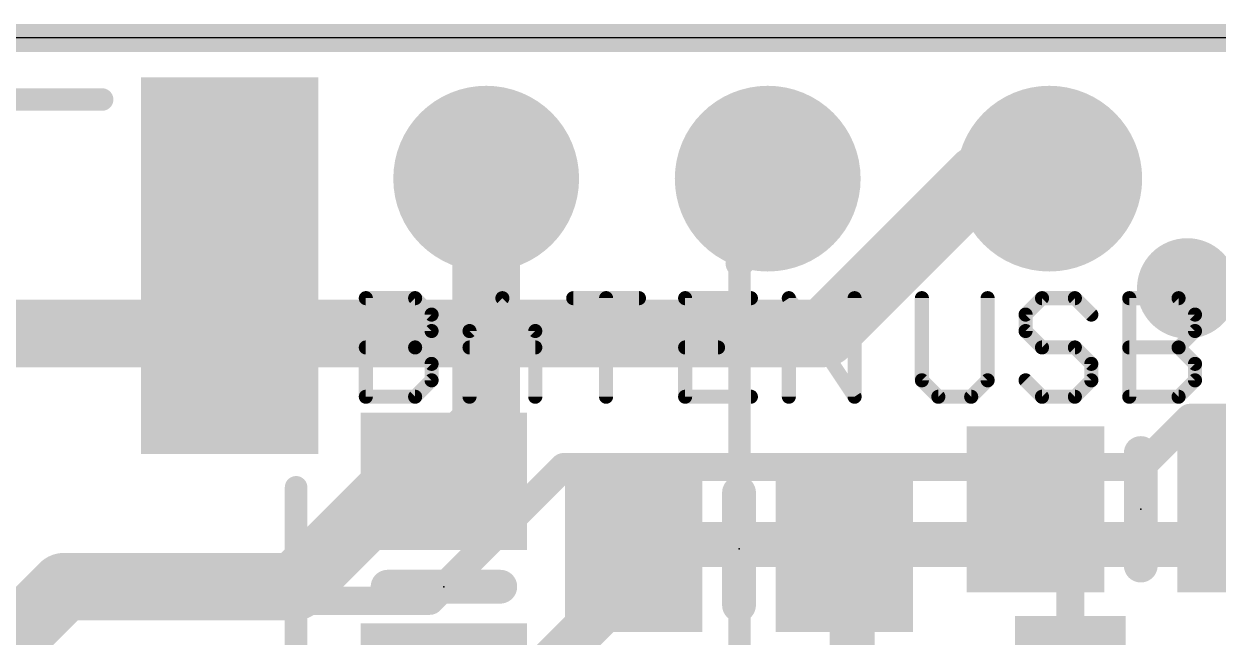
# Model space of a CAD drawing. Extents: x -6.8 to 60.3, y -8.9 to 34.9.
# Drawn here: x 12.34 to 23.11, y 17.45 to 22.99 of the extents above; entities that cross this region are included whole.
import ezdxf

# ---------------------------------------------------------------- set-up
doc = ezdxf.new("R2010")
doc.units = 0
for name, color, linetype in [('1', 12, 'CONTINUOUS'), ('16', 132, 'CONTINUOUS'), ('17', 110, 'CONTINUOUS'), ('18', 110, 'CONTINUOUS'), ('20', 53, 'CONTINUOUS'), ('21', 40, 'CONTINUOUS'), ('23', 40, 'CONTINUOUS')]:
    doc.layers.add(name, color=color, linetype=linetype)

# ---------------------------------------------------------------- blocks, each defined once
blk = doc.blocks.new('RECT')
blk.add_solid([(-0.5, -0.5), (0.5, -0.5), (-0.5, 0.5), (0.5, 0.5)])
blk = doc.blocks.new('ROUNDP')
at = {"const_width": 0.5}
blk.add_lwpolyline([(0, -0.25, 1), (0, 0.25, 1), (0, -0.25)], format="xyb", dxfattribs=at)
blk = doc.blocks.new('ROUNDV')
at = {"const_width": 0.5}
blk.add_lwpolyline([(0, -0.25, 1), (0, 0.25, 1), (0, -0.25)], format="xyb", dxfattribs=at)

msp = doc.modelspace()

# ---------------------------------------------------------------- linework, layer by layer
at = {"layer": '1'}
for points, const_width in [([(35.814, 22.86), (0, 22.86)], 0.254), ([(16.51, 19.376), (16.51, 21.59)], 0.6096), ([(19.05, 21.082), (19.05, 21.59)], 0.254), ([(18.796, 20.828), (19.05, 21.082)], 0.254), ([(18.796, 16.256), (18.796, 20.828)], 0.2032), ([(16.118, 18.984), (16.51, 19.376)], 0.6096), ([(14.787, 17.907), (15.864, 18.984)], 0.6096), ([(15.864, 18.984), (16.118, 18.984)], 0.6096), ([(16.118, 18.984), (16.129, 18.857)], 0.6096), ([(15.93, 18.796), (16.118, 18.984)], 0.4064), ([(21.7805, 18.2905), (21.4655, 18.6055)], 0.254), ([(19.741, 18.248), (19.812, 18.05)], 0.254), ([(21.7805, 17.106), (21.7805, 18.2905)], 0.254), ([(11.684, 16.891), (12.7, 17.907)], 0.6096), ([(12.7, 17.907), (14.787, 17.907)], 0.6096), ([(19.812, 18.05), (19.812, 16.764)], 0.4064)]:
    msp.add_lwpolyline(points, dxfattribs=dict(at, const_width=const_width))
for points, const_width in [([(16.6624, 21.59, 1), (16.3576, 21.59)], 0.3048), ([(19.1135, 21.59, 1), (18.9865, 21.59)], 0.127), ([(18.9865, 21.082, 1), (19.1135, 21.082)], 0.127), ([(19.0949, 21.0371, 1), (19.0051, 21.1269)], 0.127), ([(18.7511, 20.8729, 1), (18.8409, 20.7831)], 0.127), ([(18.8468, 20.828, 1), (18.7452, 20.828)], 0.1016), ([(16.6178, 19.2682, 1), (16.4022, 19.4838)], 0.3048), ([(16.3576, 19.376, 1), (16.6624, 19.376)], 0.3048), ([(15.864, 19.1364, 1), (15.864, 18.8316)], 0.3048), ([(15.9718, 18.8762, 1), (15.7562, 19.0918)], 0.3048), ([(16.2698, 18.9972, 1), (15.9662, 18.9708)], 0.3048), ([(16.118, 18.8316, 1), (16.118, 19.1364)], 0.3048), ([(16.0102, 19.0918, 1), (16.2258, 18.8762)], 0.3048), ([(16.1898, 18.9122, 1), (16.0462, 19.0558)], 0.2032), ([(15.8582, 18.8678, 1), (16.0018, 18.7242)], 0.2032), ([(15.9772, 18.8438, 1), (16.2808, 18.8702)], 0.3048), ([(21.5104, 18.6504, 1), (21.4206, 18.5606)], 0.127), ([(19.8008, 18.2694, 1), (19.6812, 18.2266)], 0.127), ([(21.844, 18.2905, 1), (21.717, 18.2905)], 0.127), ([(21.7356, 18.2456, 1), (21.8254, 18.3354)], 0.127), ([(12.7, 18.0594, 1), (12.7, 17.7546)], 0.3048), ([(12.8078, 17.7992, 1), (12.5922, 18.0148)], 0.3048), ([(14.787, 17.7546, 1), (14.787, 18.0594)], 0.3048), ([(19.9136, 18.05, 1), (19.7104, 18.05)], 0.2032), ([(14.6792, 18.0148, 1), (14.8948, 17.7992)], 0.3048), ([(19.7522, 18.0286, 1), (19.8718, 18.0714)], 0.127)]:
    msp.add_lwpolyline(points, format="xyb", dxfattribs=dict(at, const_width=const_width))
at = {"layer": '16'}
for points, const_width in [([(35.814, 22.86), (0, 22.86)], 0.254), ([(19.558, 20.193), (20.955, 21.59)], 0.6096), ([(20.955, 21.59), (21.59, 21.59)], 0.6096), ([(9.906, 20.193), (19.558, 20.193)], 0.6096), ([(22.86, 19.431), (22.4155, 18.9865)], 0.254), ([(26.289, 19.431), (22.86, 19.431)], 0.254), ([(17.2085, 18.9865), (16.002, 17.78)], 0.254), ([(22.4155, 18.9865), (17.2085, 18.9865)], 0.254), ([(16.383, 16.51), (18.161, 18.288)], 0.4064), ([(18.161, 18.288), (23.0505, 18.288)], 0.4064), ([(23.0505, 18.288), (23.622, 17.7165)], 0.4064), ([(16.002, 17.78), (8.763, 17.78)], 0.254)]:
    msp.add_lwpolyline(points, dxfattribs=dict(at, const_width=const_width))
for points, const_width in [([(20.955, 21.7424, 1), (20.955, 21.4376)], 0.3048), ([(21.0628, 21.4822, 1), (20.8472, 21.6978)], 0.3048), ([(21.59, 21.4376, 1), (21.59, 21.7424)], 0.3048), ([(19.558, 20.0406, 1), (19.558, 20.3454)], 0.3048), ([(19.4502, 20.3008, 1), (19.6658, 20.0852)], 0.3048), ([(22.86, 19.4945, 1), (22.86, 19.3675)], 0.127), ([(22.9049, 19.3861, 1), (22.8151, 19.4759)], 0.127), ([(17.2085, 19.05, 1), (17.2085, 18.923)], 0.127), ([(17.2534, 18.9416, 1), (17.1636, 19.0314)], 0.127), ([(22.3706, 19.0314, 1), (22.4604, 18.9416)], 0.127), ([(22.4155, 18.923, 1), (22.4155, 19.05)], 0.127), ([(18.161, 18.3896, 1), (18.161, 18.1864)], 0.2032), ([(18.2328, 18.2162, 1), (18.0892, 18.3598)], 0.2032), ([(23.1223, 18.3598, 1), (22.9787, 18.2162)], 0.2032), ([(23.0505, 18.1864, 1), (23.0505, 18.3896)], 0.2032), ([(15.9571, 17.8249, 1), (16.0469, 17.7351)], 0.127), ([(16.002, 17.7165, 1), (16.002, 17.8435)], 0.127)]:
    msp.add_lwpolyline(points, format="xyb", dxfattribs=dict(at, const_width=const_width))
at = {"layer": '20'}
msp.add_line((48.26, 22.86), (2.54, 22.86), dxfattribs=at)
at = {"layer": '21'}
for points, const_width in [([(8.545, 22.304), (13.045, 22.304)], 0.2032), ([(15.4242, 19.6215), (15.4242, 20.5113)], 0.127), ([(15.4242, 20.5113), (15.8691, 20.5113)], 0.127), ([(15.8691, 20.5113), (16.0174, 20.363)], 0.127), ([(16.3597, 20.2147), (16.6563, 20.5113)], 0.127), ([(16.6563, 20.5113), (16.9529, 20.2147)], 0.127), ([(17.2953, 20.5113), (17.8884, 20.5113)], 0.127), ([(17.5918, 19.6215), (17.5918, 20.5113)], 0.127), ([(18.8982, 20.5113), (18.305, 20.5113)], 0.127), ([(18.305, 20.5113), (18.305, 19.6215)], 0.127), ([(19.2405, 19.6215), (19.2405, 20.5113)], 0.127), ([(19.2405, 20.5113), (19.8337, 19.6215)], 0.127), ([(19.8337, 19.6215), (19.8337, 20.5113)], 0.127), ([(20.4407, 20.5113), (20.4407, 19.7698)], 0.127), ([(21.0339, 19.7698), (21.0339, 20.5113)], 0.127), ([(21.5245, 20.5113), (21.3762, 20.363)], 0.127), ([(21.8211, 20.5113), (21.5245, 20.5113)], 0.127), ([(21.9694, 20.363), (21.8211, 20.5113)], 0.127), ([(22.3118, 19.6215), (22.3118, 20.5113)], 0.127), ([(22.3118, 20.5113), (22.7566, 20.5113)], 0.127), ([(22.7566, 20.5113), (22.9049, 20.363)], 0.127), ([(16.0174, 20.363), (16.0174, 20.2147)], 0.127), ([(21.3762, 20.363), (21.3762, 20.2147)], 0.127), ([(22.9049, 20.363), (22.9049, 20.2147)], 0.127), ([(16.0174, 20.2147), (15.8691, 20.0664)], 0.127), ([(16.3597, 19.6215), (16.3597, 20.2147)], 0.127), ([(16.9529, 20.2147), (16.9529, 19.6215)], 0.127), ([(21.3762, 20.2147), (21.5245, 20.0664)], 0.127), ([(22.9049, 20.2147), (22.7566, 20.0664)], 0.127), ([(15.4242, 20.0664), (15.8691, 20.0664)], 0.127), ([(15.8691, 20.0664), (16.0174, 19.9181)], 0.127), ([(16.3597, 20.0664), (16.9529, 20.0664)], 0.127), ([(18.305, 20.0664), (18.6016, 20.0664)], 0.127), ([(21.5245, 20.0664), (21.8211, 20.0664)], 0.127), ([(21.8211, 20.0664), (21.9694, 19.9181)], 0.127), ([(22.3118, 20.0664), (22.7566, 20.0664)], 0.127), ([(22.7566, 20.0664), (22.9049, 19.9181)], 0.127), ([(16.0174, 19.9181), (16.0174, 19.7698)], 0.127), ([(21.9694, 19.9181), (21.9694, 19.7698)], 0.127), ([(22.9049, 19.9181), (22.9049, 19.7698)], 0.127), ([(16.0174, 19.7698), (15.8691, 19.6215)], 0.127), ([(20.4407, 19.7698), (20.589, 19.6215)], 0.127), ([(20.8856, 19.6215), (21.0339, 19.7698)], 0.127), ([(21.5245, 19.6215), (21.3762, 19.7698)], 0.127), ([(21.9694, 19.7698), (21.8211, 19.6215)], 0.127), ([(22.9049, 19.7698), (22.7566, 19.6215)], 0.127), ([(15.8691, 19.6215), (15.4242, 19.6215)], 0.127), ([(18.305, 19.6215), (18.8982, 19.6215)], 0.127), ([(20.589, 19.6215), (20.8856, 19.6215)], 0.127), ([(21.8211, 19.6215), (21.5245, 19.6215)], 0.127), ([(22.7566, 19.6215), (22.3118, 19.6215)], 0.127), ([(22.4155, 18.0975), (22.4155, 19.1135)], 0.3048), ([(14.795, 18.804), (14.795, 14.804)], 0.2032), ([(18.791, 17.74), (18.791, 18.756)], 0.3048), ([(16.637, 17.907), (15.621, 17.907)], 0.3048)]:
    msp.add_lwpolyline(points, dxfattribs=dict(at, const_width=const_width))
for points, const_width in [([(13.045, 22.2532, 1), (13.045, 22.3548)], 0.1016), ([(15.4242, 20.543, 1), (15.4242, 20.4795)], 0.0635), ([(15.456, 20.5113, 1), (15.3925, 20.5113)], 0.0635), ([(15.8916, 20.5337, 1), (15.8466, 20.4888)], 0.0635), ([(15.8691, 20.4795, 1), (15.8691, 20.543)], 0.0635), ([(16.6788, 20.5337, 1), (16.6339, 20.4888)], 0.0635), ([(16.6788, 20.4888, 1), (16.6339, 20.5337)], 0.0635), ([(17.2953, 20.543, 1), (17.2953, 20.4795)], 0.0635), ([(17.6236, 20.5113, 1), (17.5601, 20.5113)], 0.0635), ([(17.8884, 20.4795, 1), (17.8884, 20.543)], 0.0635), ([(18.3367, 20.5113, 1), (18.2732, 20.5113)], 0.0635), ([(18.305, 20.543, 1), (18.305, 20.4795)], 0.0635), ([(18.8982, 20.4795, 1), (18.8982, 20.543)], 0.0635), ([(19.2669, 20.5289, 1), (19.2141, 20.4936)], 0.0635), ([(19.2722, 20.5113, 1), (19.2088, 20.5113)], 0.0635), ([(19.8654, 20.5113, 1), (19.8019, 20.5113)], 0.0635), ([(20.4725, 20.5113, 1), (20.409, 20.5113)], 0.0635), ([(21.0656, 20.5113, 1), (21.0021, 20.5113)], 0.0635), ([(21.5245, 20.543, 1), (21.5245, 20.4795)], 0.0635), ([(21.547, 20.4888, 1), (21.5021, 20.5337)], 0.0635), ([(21.8436, 20.5337, 1), (21.7987, 20.4888)], 0.0635), ([(21.8211, 20.4795, 1), (21.8211, 20.543)], 0.0635), ([(22.3435, 20.5113, 1), (22.28, 20.5113)], 0.0635), ([(22.3118, 20.543, 1), (22.3118, 20.4795)], 0.0635), ([(22.7791, 20.5337, 1), (22.7342, 20.4888)], 0.0635), ([(22.7566, 20.4795, 1), (22.7566, 20.543)], 0.0635), ([(16.0491, 20.363, 1), (15.9856, 20.363)], 0.0635), ([(15.9949, 20.3405, 1), (16.0398, 20.3854)], 0.0635), ([(21.408, 20.363, 1), (21.3445, 20.363)], 0.0635), ([(21.3538, 20.3854, 1), (21.3987, 20.3405)], 0.0635), ([(21.947, 20.3405, 1), (21.9919, 20.3854)], 0.0635), ([(22.9367, 20.363, 1), (22.8732, 20.363)], 0.0635), ([(22.8825, 20.3405, 1), (22.9274, 20.3854)], 0.0635), ([(16.0398, 20.1922, 1), (15.9949, 20.2371)], 0.0635), ([(16.3915, 20.2147, 1), (16.328, 20.2147)], 0.0635), ([(16.3373, 20.2371, 1), (16.3822, 20.1922)], 0.0635), ([(16.9847, 20.2147, 1), (16.9212, 20.2147)], 0.0635), ([(16.9305, 20.1922, 1), (16.9754, 20.2371)], 0.0635), ([(21.3987, 20.2371, 1), (21.3538, 20.1922)], 0.0635), ([(22.9274, 20.1922, 1), (22.8825, 20.2371)], 0.0635), ([(15.9856, 20.2147, 1), (16.0491, 20.2147)], 0.0635), ([(21.3445, 20.2147, 1), (21.408, 20.2147)], 0.0635), ([(22.8732, 20.2147, 1), (22.9367, 20.2147)], 0.0635), ([(15.4242, 20.0981, 1), (15.4242, 20.0346)], 0.0635), ([(15.8916, 20.0888, 1), (15.8466, 20.0439)], 0.0635), ([(15.8466, 20.0888, 1), (15.8916, 20.0439)], 0.0635), ([(15.8691, 20.0346, 1), (15.8691, 20.0981)], 0.0635), ([(16.3597, 20.0981, 1), (16.3597, 20.0346)], 0.0635), ([(16.9529, 20.0346, 1), (16.9529, 20.0981)], 0.0635), ([(18.305, 20.0981, 1), (18.305, 20.0346)], 0.0635), ([(18.6016, 20.0346, 1), (18.6016, 20.0981)], 0.0635), ([(21.5245, 20.0981, 1), (21.5245, 20.0346)], 0.0635), ([(21.5021, 20.0439, 1), (21.547, 20.0888)], 0.0635), ([(21.8436, 20.0888, 1), (21.7987, 20.0439)], 0.0635), ([(21.8211, 20.0346, 1), (21.8211, 20.0981)], 0.0635), ([(22.3118, 20.0981, 1), (22.3118, 20.0346)], 0.0635), ([(22.7791, 20.0888, 1), (22.7342, 20.0439)], 0.0635), ([(22.7342, 20.0888, 1), (22.7791, 20.0439)], 0.0635), ([(22.7566, 20.0346, 1), (22.7566, 20.0981)], 0.0635), ([(16.0491, 19.9181, 1), (15.9856, 19.9181)], 0.0635), ([(15.9949, 19.8956, 1), (16.0398, 19.9405)], 0.0635), ([(22.0012, 19.9181, 1), (21.9377, 19.9181)], 0.0635), ([(21.947, 19.8956, 1), (21.9919, 19.9405)], 0.0635), ([(22.9367, 19.9181, 1), (22.8732, 19.9181)], 0.0635), ([(22.8825, 19.8956, 1), (22.9274, 19.9405)], 0.0635), ([(16.0398, 19.7473, 1), (15.9949, 19.7922)], 0.0635), ([(20.4632, 19.7922, 1), (20.4183, 19.7473)], 0.0635), ([(21.0563, 19.7473, 1), (21.0114, 19.7922)], 0.0635), ([(21.3987, 19.7922, 1), (21.3538, 19.7473)], 0.0635), ([(21.9919, 19.7473, 1), (21.947, 19.7922)], 0.0635), ([(22.9274, 19.7473, 1), (22.8825, 19.7922)], 0.0635), ([(15.9856, 19.7698, 1), (16.0491, 19.7698)], 0.0635), ([(20.409, 19.7698, 1), (20.4725, 19.7698)], 0.0635), ([(21.0021, 19.7698, 1), (21.0656, 19.7698)], 0.0635), ([(21.9377, 19.7698, 1), (22.0012, 19.7698)], 0.0635), ([(22.8732, 19.7698, 1), (22.9367, 19.7698)], 0.0635), ([(15.4242, 19.6532, 1), (15.4242, 19.5898)], 0.0635), ([(15.3925, 19.6215, 1), (15.456, 19.6215)], 0.0635), ([(15.8466, 19.644, 1), (15.8916, 19.599)], 0.0635), ([(15.8691, 19.5898, 1), (15.8691, 19.6532)], 0.0635), ([(16.328, 19.6215, 1), (16.3915, 19.6215)], 0.0635), ([(16.9212, 19.6215, 1), (16.9847, 19.6215)], 0.0635), ([(17.5601, 19.6215, 1), (17.6236, 19.6215)], 0.0635), ([(18.2732, 19.6215, 1), (18.3367, 19.6215)], 0.0635), ([(18.305, 19.6532, 1), (18.305, 19.5898)], 0.0635), ([(18.8982, 19.5898, 1), (18.8982, 19.6532)], 0.0635), ([(19.2088, 19.6215, 1), (19.2722, 19.6215)], 0.0635), ([(19.8019, 19.6215, 1), (19.8654, 19.6215)], 0.0635), ([(19.8073, 19.6039, 1), (19.8601, 19.6391)], 0.0635), ([(20.589, 19.6532, 1), (20.589, 19.5898)], 0.0635), ([(20.5666, 19.599, 1), (20.6115, 19.644)], 0.0635), ([(20.8631, 19.644, 1), (20.9081, 19.599)], 0.0635), ([(20.8856, 19.5898, 1), (20.8856, 19.6532)], 0.0635), ([(21.5245, 19.6532, 1), (21.5245, 19.5898)], 0.0635), ([(21.5021, 19.599, 1), (21.547, 19.644)], 0.0635), ([(21.7987, 19.644, 1), (21.8436, 19.599)], 0.0635), ([(21.8211, 19.5898, 1), (21.8211, 19.6532)], 0.0635), ([(22.28, 19.6215, 1), (22.3435, 19.6215)], 0.0635), ([(22.3118, 19.6532, 1), (22.3118, 19.5898)], 0.0635), ([(22.7342, 19.644, 1), (22.7791, 19.599)], 0.0635), ([(22.7566, 19.5898, 1), (22.7566, 19.6532)], 0.0635), ([(22.4917, 19.1135, 1), (22.3393, 19.1135)], 0.1524), ([(14.8458, 18.804, 1), (14.7442, 18.804)], 0.1016), ([(18.8672, 18.756, 1), (18.7148, 18.756)], 0.1524), ([(22.3393, 18.0975, 1), (22.4917, 18.0975)], 0.1524), ([(15.621, 17.9832, 1), (15.621, 17.8308)], 0.1524), ([(16.637, 17.8308, 1), (16.637, 17.9832)], 0.1524), ([(18.7148, 17.74, 1), (18.8672, 17.74)], 0.1524)]:
    msp.add_lwpolyline(points, format="xyb", dxfattribs=dict(at, const_width=const_width))
at = {"layer": '23'}
for p in [(22.4155, 18.6055), (18.791, 18.248), (16.129, 17.907)]:
    msp.add_point(p, dxfattribs=at)

# ---------------------------------------------------------------- block references
at = {"layer": '1'}
for p, xscale, yscale, rotation in [((14.195, 20.804), 3.4, 1.6, 90), ((16.129, 18.857), 1.24, 1.5, 270), ((21.4655, 18.6055), 1.24, 1.5, 180), ((23.3655, 18.6055), 1.24, 1.5, 180), ((17.841, 18.248), 1.24, 1.5, 180), ((19.741, 18.248), 1.24, 1.5, 180), ((16.129, 16.957), 1.24, 1.5, 270)]:
    msp.add_blockref('RECT', p, dxfattribs=dict(at, xscale=xscale, yscale=yscale, rotation=rotation))
at = {"layer": '1', "xscale": 1.075, "rotation": 270}
msp.add_blockref('RECT', (21.7805, 17.106), dxfattribs=at)
at = {"layer": '17', "xscale": 1.6764, "yscale": 1.6764, "rotation": 90}
for p in [(16.51, 21.59), (16.51, 21.59), (19.05, 21.59), (19.05, 21.59), (21.59, 21.59), (21.59, 21.59)]:
    msp.add_blockref('ROUNDP', p, dxfattribs=at)
at = {"layer": '18', "xscale": 0.9064, "yscale": 0.9064}
msp.add_blockref('ROUNDV', (22.8346, 20.5994), dxfattribs=at)
msp.add_blockref('ROUNDV', (22.8346, 20.5994), dxfattribs=at)

doc.saveas('drawing.dxf')
